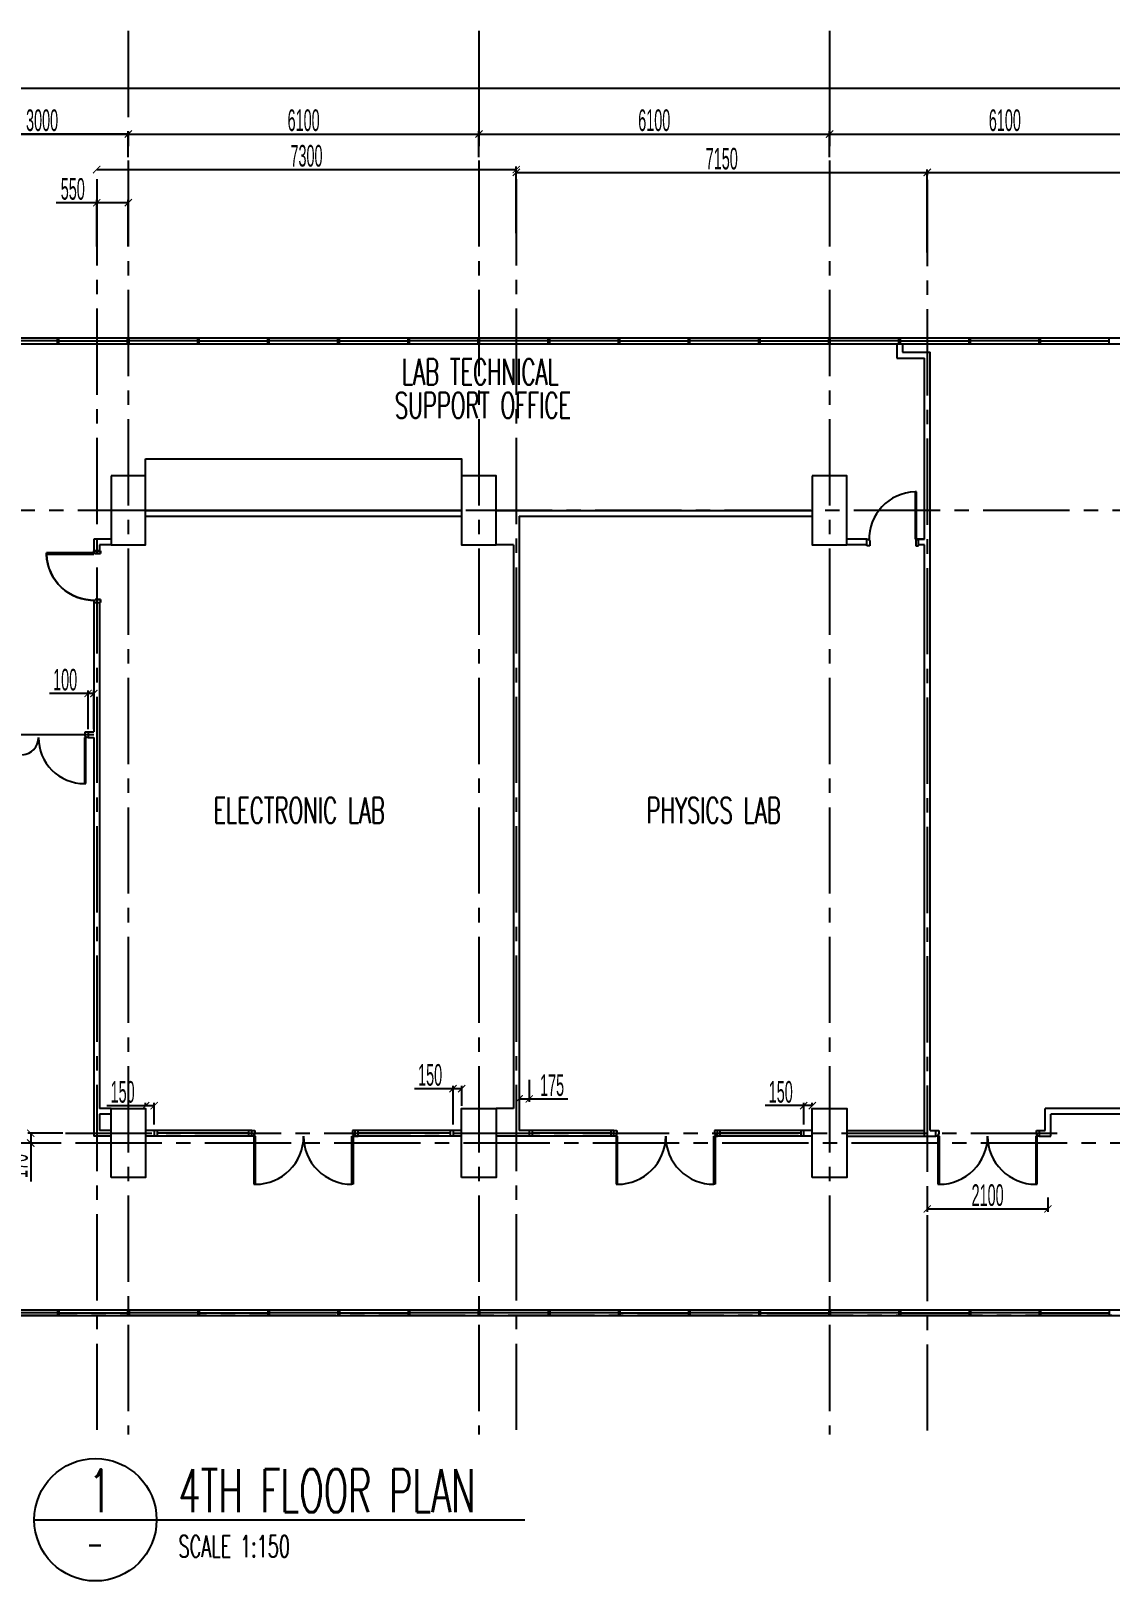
# Model space of a CAD drawing. Extents: x 41709 to 134796, y -159479 to -132526.
# Drawn here: x 52994 to 71767, y -159479 to -132526 of the extents above; entities that cross this region are included whole.
import ezdxf
from ezdxf.enums import TextEntityAlignment as Align

# ---------------------------------------------------------------- set-up
doc = ezdxf.new("R2010")
doc.units = 0
doc.header["$LTSCALE"] = 1000
doc.header["$MEASUREMENT"] = 0
doc.header["$PDMODE"] = 34
doc.header["$PDSIZE"] = -5
doc.linetypes.add('CENTER2', pattern=[1.125, 0.75, -0.125, 0.125, -0.125])
doc.linetypes.add('PHANTOM', pattern=[2.5, 1.25, -0.25, 0.25, -0.25, 0.25, -0.25])
doc.layers.get('DEFPOINTS').update_dxf_attribs({"linetype": 'CONTINUOUS'})
for name, color, linetype in [('DIM', 9, 'CONTINUOUS'), ('DIM3', 9, 'CONTINUOUS'), ('DOOR', 2, 'CONTINUOUS'), ('EX-WALL', 7, 'CONTINUOUS'), ('EX-WIN', 9, 'CONTINUOUS'), ('GRIDLINE', 8, 'PHANTOM'), ('LABEL', 4, 'CONTINUOUS'), ('NEUWALL', 3, 'CONTINUOUS'), ('NEWFURN', 2, 'CONTINUOUS'), ('TEXT', 4, 'CONTINUOUS')]:
    doc.layers.add(name, color=color, linetype=linetype)
doc.styles.add('R100', font='ic-romns.shx', dxfattribs={"width": 0.5, "height": 375})
doc.styles.add('ROMANS', font='SIMPLEX.shx')
doc.dimstyles.new('R100', dxfattribs={"dimtxt": 375, "dimasz": 125, "dimexe": 50, "dimexo": 50, "dimgap": 50, "dimtad": 1, "dimdec": 0, "dimzin": 0, "dimdsep": 46, "dimtxsty": 'R100', "dimblk": 'ARCHTICK', "dimcen": 0.09, "dimclrd": 8, "dimclre": 8, "dimclrt": 2, "dimadec": 0, "dimazin": 0, "dimtfac": 0.57971, "dimtdec": 0, "dimtofl": 0, "dimtmove": 0, "dimatfit": 3, "dimldrblk": 'ARCHTICK', "dimfxl": 0, "dimtolj": 1, "dimtzin": 0, "dimarcsym": 0})

# ---------------------------------------------------------------- blocks, each defined once
blk = doc.blocks.new('_ArchTick')
at = {"layer": 'NEUWALL', "color": 0, "const_width": 0.15}
blk.add_lwpolyline([(-0.5, -0.5), (0.5, 0.5)], dxfattribs=at)
blk = doc.blocks.new('*D84')
at = {"layer": 'DEFPOINTS', "color": 0}
for p in [(66887, -134318), (60787, -134770), (66887, -134770)]:
    blk.add_point(p, dxfattribs=at)
at = {"layer": 'DIM', "color": 8, "lineweight": -2}
for p, q in [((60787, -134720), (60787, -134268)), ((60787, -134318), (66887, -134318)), ((66887, -134720), (66887, -134268))]:
    blk.add_line(p, q, dxfattribs=at)
at = {"layer": 'DIM', "color": 8, "lineweight": -2, "xscale": 125, "yscale": 125, "zscale": 125, "rotation": 180}
blk.add_blockref('_ArchTick', (60787, -134318), dxfattribs=at)
at = {"layer": 'DIM', "color": 8, "lineweight": -2, "xscale": 125, "yscale": 125, "zscale": 125}
blk.add_blockref('_ArchTick', (66887, -134318), dxfattribs=at)
at = {"layer": 'DIM', "color": 2, "insert": (63837, -134080), "char_height": 375, "attachment_point": 5, "style": 'R100'}
blk.add_mtext('\\A1;6100', dxfattribs=at)
blk = doc.blocks.new('*D83')
at = {"layer": 'DEFPOINTS', "color": 0}
for p in [(68587, -134985), (61437, -136090), (68587, -136430)]:
    blk.add_point(p, dxfattribs=at)
at = {"layer": 'DIM', "color": 8, "lineweight": -2}
for p, q in [((61437, -136040), (61437, -134935)), ((61437, -134985), (68587, -134985)), ((68587, -136380), (68587, -134935))]:
    blk.add_line(p, q, dxfattribs=at)
at = {"layer": 'DIM', "color": 8, "lineweight": -2, "xscale": 125, "yscale": 125, "zscale": 125, "rotation": 180}
blk.add_blockref('_ArchTick', (61437, -134985), dxfattribs=at)
at = {"layer": 'DIM', "color": 8, "lineweight": -2, "xscale": 125, "yscale": 125, "zscale": 125}
blk.add_blockref('_ArchTick', (68587, -134985), dxfattribs=at)
at = {"layer": 'DIM', "color": 2, "insert": (65012, -134748), "char_height": 375, "attachment_point": 5, "style": 'R100'}
blk.add_mtext('\\A1;7150', dxfattribs=at)
blk = doc.blocks.new('*D80')
at = {"layer": 'DEFPOINTS', "color": 0}
for p in [(124787, -133521), (51687, -134770), (124787, -134796)]:
    blk.add_point(p, dxfattribs=at)
at = {"layer": 'DIM', "color": 8, "lineweight": -2}
for p, q in [((51687, -134720), (51687, -133471)), ((51687, -133521), (124787, -133521)), ((124787, -134746), (124787, -133471))]:
    blk.add_line(p, q, dxfattribs=at)
at = {"layer": 'DIM', "color": 8, "lineweight": -2, "xscale": 125, "yscale": 125, "zscale": 125, "rotation": 180}
blk.add_blockref('_ArchTick', (51687, -133521), dxfattribs=at)
at = {"layer": 'DIM', "color": 8, "lineweight": -2, "xscale": 125, "yscale": 125, "zscale": 125}
blk.add_blockref('_ArchTick', (124787, -133521), dxfattribs=at)
at = {"layer": 'DIM', "color": 2, "insert": (88237, -133284), "char_height": 375, "attachment_point": 5, "style": 'R100'}
blk.add_mtext('\\A1;73100', dxfattribs=at)
blk = doc.blocks.new('*D89')
at = {"layer": 'DEFPOINTS', "color": 0}
for p in [(54087, -144046), (53987, -144714), (54087, -144714)]:
    blk.add_point(p, dxfattribs=at)
at = {"layer": 'DIM3', "color": 8, "lineweight": -2}
for p, q in [((53987, -144046), (53315, -144046)), ((53987, -144664), (53987, -143996)), ((54087, -144046), (53987, -144046)), ((54087, -144664), (54087, -143996))]:
    blk.add_line(p, q, dxfattribs=at)
at = {"layer": 'DIM3', "color": 8, "lineweight": -2, "xscale": 125, "yscale": 125, "zscale": 125, "rotation": 180}
blk.add_blockref('_ArchTick', (53987, -144046), dxfattribs=at)
at = {"layer": 'DIM3', "color": 8, "lineweight": -2, "xscale": 125, "yscale": 125, "zscale": 125}
blk.add_blockref('_ArchTick', (54087, -144046), dxfattribs=at)
at = {"layer": 'DIM3', "color": 2, "insert": (53588, -143808), "char_height": 375, "attachment_point": 5, "style": 'R100'}
blk.add_mtext('\\A1;100', dxfattribs=at)
blk = doc.blocks.new('*D94')
at = {"layer": 'DEFPOINTS', "color": 0}
for p in [(60787, -134318), (54687, -134770), (60787, -134770)]:
    blk.add_point(p, dxfattribs=at)
at = {"layer": 'DIM', "color": 8, "lineweight": -2}
for p, q in [((54687, -134720), (54687, -134268)), ((54687, -134318), (60787, -134318)), ((60787, -134720), (60787, -134268))]:
    blk.add_line(p, q, dxfattribs=at)
at = {"layer": 'DIM', "color": 8, "lineweight": -2, "xscale": 125, "yscale": 125, "zscale": 125, "rotation": 180}
blk.add_blockref('_ArchTick', (54687, -134318), dxfattribs=at)
at = {"layer": 'DIM', "color": 8, "lineweight": -2, "xscale": 125, "yscale": 125, "zscale": 125}
blk.add_blockref('_ArchTick', (60787, -134318), dxfattribs=at)
at = {"layer": 'DIM', "color": 2, "insert": (57737, -134080), "char_height": 375, "attachment_point": 5, "style": 'R100'}
blk.add_mtext('\\A1;6100', dxfattribs=at)
blk = doc.blocks.new('*D96')
at = {"layer": 'DEFPOINTS', "color": 0}
for p in [(54137, -135513), (54137, -136324), (54687, -136324)]:
    blk.add_point(p, dxfattribs=at)
at = {"layer": 'DIM', "color": 8, "lineweight": -2}
for p, q in [((54137, -135513), (53430, -135513)), ((54137, -136274), (54137, -135463)), ((54687, -135513), (54137, -135513)), ((54687, -136274), (54687, -135463))]:
    blk.add_line(p, q, dxfattribs=at)
at = {"layer": 'DIM', "color": 8, "lineweight": -2, "xscale": 125, "yscale": 125, "zscale": 125, "rotation": 180}
blk.add_blockref('_ArchTick', (54137, -135513), dxfattribs=at)
at = {"layer": 'DIM', "color": 8, "lineweight": -2, "xscale": 125, "yscale": 125, "zscale": 125}
blk.add_blockref('_ArchTick', (54687, -135513), dxfattribs=at)
at = {"layer": 'DIM', "color": 2, "insert": (53721, -135275), "char_height": 375, "attachment_point": 5, "style": 'R100'}
blk.add_mtext('\\A1;550', dxfattribs=at)
blk = doc.blocks.new('D900')
at = {"layer": 'DOOR', "color": 2}
for p, q in [((-850, 0), (-900, 0)), ((-900, -115), (-900, 0)), ((-850, -90), (-850, 0)), ((-50, -90), (-50, 0)), ((-50, 0), (0, 0)), ((0, -115), (0, 0)), ((-863, -115), (-900, -115)), ((-863, -115), (-863, -90)), ((-850, -90), (-863, -90)), ((-62, -115), (-62, -940)), ((-62, -115), (-37, -115)), ((-37, -90), (-50, -90)), ((-37, -115), (-37, -90)), ((-37, -115), (-37, -940)), ((0, -115), (-37, -115)), ((-62, -940), (-37, -940))]:
    blk.add_line(p, q, dxfattribs=at)
at = {"layer": 'DOOR', "color": 1}
blk.add_arc((-33, -110), 830, 178.6048, 268.0278, dxfattribs=at)
blk = doc.blocks.new('*D95')
at = {"layer": 'DEFPOINTS', "color": 0}
for p in [(54687, -134318), (51687, -134770), (54687, -134770)]:
    blk.add_point(p, dxfattribs=at)
at = {"layer": 'DIM', "color": 8, "lineweight": -2}
for p, q in [((51687, -134720), (51687, -134268)), ((51687, -134318), (54687, -134318)), ((54687, -134720), (54687, -134268))]:
    blk.add_line(p, q, dxfattribs=at)
at = {"layer": 'DIM', "color": 8, "lineweight": -2, "xscale": 125, "yscale": 125, "zscale": 125, "rotation": 180}
blk.add_blockref('_ArchTick', (51687, -134318), dxfattribs=at)
at = {"layer": 'DIM', "color": 8, "lineweight": -2, "xscale": 125, "yscale": 125, "zscale": 125}
blk.add_blockref('_ArchTick', (54687, -134318), dxfattribs=at)
at = {"layer": 'DIM', "color": 2, "insert": (53187, -134080), "char_height": 375, "attachment_point": 5, "style": 'R100'}
blk.add_mtext('\\A1;3000', dxfattribs=at)
blk = doc.blocks.new('*D81')
at = {"layer": 'DEFPOINTS', "color": 0}
for p in [(79087, -134985), (68587, -136198), (79087, -136198)]:
    blk.add_point(p, dxfattribs=at)
at = {"layer": 'DIM', "color": 8, "lineweight": -2}
for p, q in [((68587, -136148), (68587, -134935)), ((68587, -134985), (79087, -134985)), ((79087, -136148), (79087, -134935))]:
    blk.add_line(p, q, dxfattribs=at)
at = {"layer": 'DIM', "color": 8, "lineweight": -2, "xscale": 125, "yscale": 125, "zscale": 125, "rotation": 180}
blk.add_blockref('_ArchTick', (68587, -134985), dxfattribs=at)
at = {"layer": 'DIM', "color": 8, "lineweight": -2, "xscale": 125, "yscale": 125, "zscale": 125}
blk.add_blockref('_ArchTick', (79087, -134985), dxfattribs=at)
at = {"layer": 'DIM', "color": 2, "insert": (73837, -134748), "char_height": 375, "attachment_point": 5, "style": 'R100'}
blk.add_mtext('\\A1;10500', dxfattribs=at)
blk = doc.blocks.new('*D100')
at = {"layer": 'DEFPOINTS', "color": 0}
for p in [(72987, -134318), (66887, -134770), (72987, -134770)]:
    blk.add_point(p, dxfattribs=at)
at = {"layer": 'DIM', "color": 8, "lineweight": -2}
for p, q in [((66887, -134720), (66887, -134268)), ((66887, -134318), (72987, -134318)), ((72987, -134720), (72987, -134268))]:
    blk.add_line(p, q, dxfattribs=at)
at = {"layer": 'DIM', "color": 8, "lineweight": -2, "xscale": 125, "yscale": 125, "zscale": 125, "rotation": 180}
blk.add_blockref('_ArchTick', (66887, -134318), dxfattribs=at)
at = {"layer": 'DIM', "color": 8, "lineweight": -2, "xscale": 125, "yscale": 125, "zscale": 125}
blk.add_blockref('_ArchTick', (72987, -134318), dxfattribs=at)
at = {"layer": 'DIM', "color": 2, "insert": (69937, -134080), "char_height": 375, "attachment_point": 5, "style": 'R100'}
blk.add_mtext('\\A1;6100', dxfattribs=at)
blk = doc.blocks.new('*D149')
at = {"layer": 'DEFPOINTS', "color": 0}
for p in [(53596, -151694), (52990, -151864), (53543, -151864)]:
    blk.add_point(p, dxfattribs=at)
at = {"layer": 'NEUWALL', "color": 8, "lineweight": -2}
for p, q in [((53546, -151694), (52940, -151694)), ((52990, -151694), (52990, -151864)), ((53493, -151864), (52940, -151864)), ((52990, -151864), (52990, -152535))]:
    blk.add_line(p, q, dxfattribs=at)
at = {"layer": 'NEUWALL', "color": 8, "lineweight": -2, "xscale": 125, "yscale": 125, "zscale": 125}
for p, rotation in [((52990, -151694), 90), ((52990, -151864), 270)]:
    blk.add_blockref('_ArchTick', p, dxfattribs=dict(at, rotation=rotation))
at = {"layer": 'NEUWALL', "color": 7, "insert": (52752, -152262), "char_height": 375, "attachment_point": 5, "rotation": 90, "style": 'R100'}
blk.add_mtext('\\A1;170', dxfattribs=at)
blk = doc.blocks.new('*D150')
at = {"layer": 'DEFPOINTS', "color": 0}
for p in [(54987, -151214), (54987, -151264), (55137, -151593)]:
    blk.add_point(p, dxfattribs=at)
at = {"layer": 'NEUWALL', "color": 8, "lineweight": -2}
for p, q in [((54987, -151214), (54987, -151164)), ((55137, -151543), (55137, -151164)), ((54987, -151214), (54315, -151214)), ((55137, -151214), (54987, -151214))]:
    blk.add_line(p, q, dxfattribs=at)
at = {"layer": 'NEUWALL', "color": 8, "lineweight": -2, "xscale": 125, "yscale": 125, "zscale": 125, "rotation": 180}
blk.add_blockref('_ArchTick', (54987, -151214), dxfattribs=at)
at = {"layer": 'NEUWALL', "color": 8, "lineweight": -2, "xscale": 125, "yscale": 125, "zscale": 125}
blk.add_blockref('_ArchTick', (55137, -151214), dxfattribs=at)
at = {"layer": 'NEUWALL', "color": 7, "insert": (54588, -150976), "char_height": 375, "attachment_point": 5, "style": 'R100'}
blk.add_mtext('\\A1;150', dxfattribs=at)
blk = doc.blocks.new('*D151')
at = {"layer": 'DEFPOINTS', "color": 0}
for p in [(60337, -150918), (60487, -151264), (60337, -151593)]:
    blk.add_point(p, dxfattribs=at)
at = {"layer": 'NEUWALL', "color": 8, "lineweight": -2}
for p, q in [((60337, -150918), (59665, -150918)), ((60337, -151543), (60337, -150868)), ((60487, -150918), (60337, -150918)), ((60487, -151214), (60487, -150868))]:
    blk.add_line(p, q, dxfattribs=at)
at = {"layer": 'NEUWALL', "color": 8, "lineweight": -2, "xscale": 125, "yscale": 125, "zscale": 125, "rotation": 180}
blk.add_blockref('_ArchTick', (60337, -150918), dxfattribs=at)
at = {"layer": 'NEUWALL', "color": 8, "lineweight": -2, "xscale": 125, "yscale": 125, "zscale": 125}
blk.add_blockref('_ArchTick', (60487, -150918), dxfattribs=at)
at = {"layer": 'NEUWALL', "color": 7, "insert": (59938, -150681), "char_height": 375, "attachment_point": 5, "style": 'R100'}
blk.add_mtext('\\A1;150', dxfattribs=at)
blk = doc.blocks.new('*D152')
at = {"layer": 'DEFPOINTS', "color": 0}
for p in [(61487, -150716), (61662, -150716), (61662, -151096)]:
    blk.add_point(p, dxfattribs=at)
at = {"layer": 'NEUWALL', "color": 8, "lineweight": -2}
for p, q in [((61487, -150766), (61487, -151146)), ((61662, -150766), (61662, -151146)), ((61487, -151096), (61662, -151096)), ((61662, -151096), (62333, -151096))]:
    blk.add_line(p, q, dxfattribs=at)
at = {"layer": 'NEUWALL', "color": 8, "lineweight": -2, "xscale": 125, "yscale": 125, "zscale": 125, "rotation": 180}
blk.add_blockref('_ArchTick', (61487, -151096), dxfattribs=at)
at = {"layer": 'NEUWALL', "color": 8, "lineweight": -2, "xscale": 125, "yscale": 125, "zscale": 125}
blk.add_blockref('_ArchTick', (61662, -151096), dxfattribs=at)
at = {"layer": 'NEUWALL', "color": 7, "insert": (62060, -150859), "char_height": 375, "attachment_point": 5, "style": 'R100'}
blk.add_mtext('\\A1;175', dxfattribs=at)
blk = doc.blocks.new('*D153')
at = {"layer": 'DEFPOINTS', "color": 0}
for p in [(66437, -151213), (66587, -151264), (66437, -151593)]:
    blk.add_point(p, dxfattribs=at)
at = {"layer": 'NEUWALL', "color": 8, "lineweight": -2}
for p, q in [((66437, -151543), (66437, -151163)), ((66587, -151214), (66587, -151163)), ((66437, -151213), (65765, -151213)), ((66587, -151213), (66437, -151213))]:
    blk.add_line(p, q, dxfattribs=at)
at = {"layer": 'NEUWALL', "color": 8, "lineweight": -2, "xscale": 125, "yscale": 125, "zscale": 125, "rotation": 180}
blk.add_blockref('_ArchTick', (66437, -151213), dxfattribs=at)
at = {"layer": 'NEUWALL', "color": 8, "lineweight": -2, "xscale": 125, "yscale": 125, "zscale": 125}
blk.add_blockref('_ArchTick', (66587, -151213), dxfattribs=at)
at = {"layer": 'NEUWALL', "color": 7, "insert": (66038, -150976), "char_height": 375, "attachment_point": 5, "style": 'R100'}
blk.add_mtext('\\A1;150', dxfattribs=at)
blk = doc.blocks.new('*D154')
at = {"layer": 'DEFPOINTS', "color": 0}
for p in [(68587, -152760), (70687, -152760), (70687, -153009)]:
    blk.add_point(p, dxfattribs=at)
at = {"layer": 'NEUWALL', "color": 8, "lineweight": -2}
for p, q in [((68587, -152810), (68587, -153059)), ((70687, -152810), (70687, -153059)), ((68587, -153009), (70687, -153009))]:
    blk.add_line(p, q, dxfattribs=at)
at = {"layer": 'NEUWALL', "color": 8, "lineweight": -2, "xscale": 125, "yscale": 125, "zscale": 125, "rotation": 180}
blk.add_blockref('_ArchTick', (68587, -153009), dxfattribs=at)
at = {"layer": 'NEUWALL', "color": 8, "lineweight": -2, "xscale": 125, "yscale": 125, "zscale": 125}
blk.add_blockref('_ArchTick', (70687, -153009), dxfattribs=at)
at = {"layer": 'NEUWALL', "color": 7, "insert": (69637, -152771), "char_height": 375, "attachment_point": 5, "style": 'R100'}
blk.add_mtext('\\A1;2100', dxfattribs=at)
blk = doc.blocks.new('*D176')
at = {"layer": 'DEFPOINTS', "color": 0}
for p in [(53987, -144046), (53987, -144046), (54087, -144046)]:
    blk.add_point(p, dxfattribs=at)
at = {"layer": 'NEUWALL', "color": 8, "lineweight": -2}
for p, q in [((53987, -144046), (53315, -144046)), ((54087, -144046), (53987, -144046))]:
    blk.add_line(p, q, dxfattribs=at)
at = {"layer": 'NEUWALL', "color": 8, "lineweight": -2, "xscale": 125, "yscale": 125, "zscale": 125, "rotation": 180}
blk.add_blockref('_ArchTick', (53987, -144046), dxfattribs=at)
at = {"layer": 'NEUWALL', "color": 8, "lineweight": -2, "xscale": 125, "yscale": 125, "zscale": 125}
blk.add_blockref('_ArchTick', (54087, -144046), dxfattribs=at)
at = {"layer": 'NEUWALL', "color": 7, "insert": (53588, -143808), "char_height": 375, "attachment_point": 5, "style": 'R100'}
blk.add_mtext('\\A1;100', dxfattribs=at)
blk = doc.blocks.new('*D177')
at = {"layer": 'DEFPOINTS', "color": 0}
for p in [(54137, -135513), (54137, -135513), (54687, -135513)]:
    blk.add_point(p, dxfattribs=at)
at = {"layer": 'NEUWALL', "color": 8, "lineweight": -2}
for p, q in [((54137, -135513), (53430, -135513)), ((54687, -135513), (54137, -135513))]:
    blk.add_line(p, q, dxfattribs=at)
at = {"layer": 'NEUWALL', "color": 8, "lineweight": -2, "xscale": 125, "yscale": 125, "zscale": 125, "rotation": 180}
blk.add_blockref('_ArchTick', (54137, -135513), dxfattribs=at)
at = {"layer": 'NEUWALL', "color": 8, "lineweight": -2, "xscale": 125, "yscale": 125, "zscale": 125}
blk.add_blockref('_ArchTick', (54687, -135513), dxfattribs=at)
at = {"layer": 'NEUWALL', "color": 7, "insert": (53721, -135275), "char_height": 375, "attachment_point": 5, "style": 'R100'}
blk.add_mtext('\\A1;550', dxfattribs=at)
blk = doc.blocks.new('*D178')
at = {"layer": 'DEFPOINTS', "color": 0}
for p in [(51687, -134318), (51687, -134318), (54687, -134318)]:
    blk.add_point(p, dxfattribs=at)
at = {"layer": 'NEUWALL', "color": 8, "lineweight": -2}
blk.add_line((54687, -134318), (51687, -134318), dxfattribs=at)
at = {"layer": 'NEUWALL', "color": 8, "lineweight": -2, "xscale": 125, "yscale": 125, "zscale": 125, "rotation": 180}
blk.add_blockref('_ArchTick', (51687, -134318), dxfattribs=at)
at = {"layer": 'NEUWALL', "color": 8, "lineweight": -2, "xscale": 125, "yscale": 125, "zscale": 125}
blk.add_blockref('_ArchTick', (54687, -134318), dxfattribs=at)
at = {"layer": 'NEUWALL', "color": 7, "insert": (53187, -134080), "char_height": 375, "attachment_point": 5, "style": 'R100'}
blk.add_mtext('\\A1;3000', dxfattribs=at)
blk = doc.blocks.new('*D179')
at = {"layer": 'DEFPOINTS', "color": 0}
for p in [(54137, -134935), (61437, -134935), (61437, -134985)]:
    blk.add_point(p, dxfattribs=at)
at = {"layer": 'NEUWALL', "color": 8, "lineweight": -2}
for p, q in [((54137, -134935), (61437, -134935)), ((61437, -134935), (61437, -134885))]:
    blk.add_line(p, q, dxfattribs=at)
at = {"layer": 'NEUWALL', "color": 8, "lineweight": -2, "xscale": 125, "yscale": 125, "zscale": 125, "rotation": 180}
blk.add_blockref('_ArchTick', (54137, -134935), dxfattribs=at)
at = {"layer": 'NEUWALL', "color": 8, "lineweight": -2, "xscale": 125, "yscale": 125, "zscale": 125}
blk.add_blockref('_ArchTick', (61437, -134935), dxfattribs=at)
at = {"layer": 'NEUWALL', "color": 7, "insert": (57787, -134698), "char_height": 375, "attachment_point": 5, "style": 'R100'}
blk.add_mtext('\\A1;7300', dxfattribs=at)
blk = doc.blocks.new('*D180')
at = {"layer": 'DEFPOINTS', "color": 0}
for p in [(54687, -134318), (60787, -134318), (60787, -134318)]:
    blk.add_point(p, dxfattribs=at)
at = {"layer": 'NEUWALL', "color": 8, "lineweight": -2}
blk.add_line((54687, -134318), (60787, -134318), dxfattribs=at)
at = {"layer": 'NEUWALL', "color": 8, "lineweight": -2, "xscale": 125, "yscale": 125, "zscale": 125, "rotation": 180}
blk.add_blockref('_ArchTick', (54687, -134318), dxfattribs=at)
at = {"layer": 'NEUWALL', "color": 8, "lineweight": -2, "xscale": 125, "yscale": 125, "zscale": 125}
blk.add_blockref('_ArchTick', (60787, -134318), dxfattribs=at)
at = {"layer": 'NEUWALL', "color": 7, "insert": (57737, -134080), "char_height": 375, "attachment_point": 5, "style": 'R100'}
blk.add_mtext('\\A1;6100', dxfattribs=at)
blk = doc.blocks.new('*D181')
at = {"layer": 'DEFPOINTS', "color": 0}
for p in [(60787, -133521), (66887, -133521), (66887, -134318)]:
    blk.add_point(p, dxfattribs=at)
at = {"layer": 'NEUWALL', "color": 8, "lineweight": -2}
for p, q in [((60787, -133571), (60787, -134368)), ((66887, -133571), (66887, -134368)), ((60787, -134318), (66887, -134318))]:
    blk.add_line(p, q, dxfattribs=at)
at = {"layer": 'NEUWALL', "color": 8, "lineweight": -2, "xscale": 125, "yscale": 125, "zscale": 125, "rotation": 180}
blk.add_blockref('_ArchTick', (60787, -134318), dxfattribs=at)
at = {"layer": 'NEUWALL', "color": 8, "lineweight": -2, "xscale": 125, "yscale": 125, "zscale": 125}
blk.add_blockref('_ArchTick', (66887, -134318), dxfattribs=at)
at = {"layer": 'NEUWALL', "color": 7, "insert": (63837, -134080), "char_height": 375, "attachment_point": 5, "style": 'R100'}
blk.add_mtext('\\A1;6100', dxfattribs=at)
blk = doc.blocks.new('*D182')
at = {"layer": 'DEFPOINTS', "color": 0}
for p in [(66887, -133521), (72987, -133571), (72987, -134318)]:
    blk.add_point(p, dxfattribs=at)
at = {"layer": 'NEUWALL', "color": 8, "lineweight": -2}
for p, q in [((66887, -133571), (66887, -134368)), ((72987, -133621), (72987, -134368)), ((66887, -134318), (72987, -134318))]:
    blk.add_line(p, q, dxfattribs=at)
at = {"layer": 'NEUWALL', "color": 8, "lineweight": -2, "xscale": 125, "yscale": 125, "zscale": 125, "rotation": 180}
blk.add_blockref('_ArchTick', (66887, -134318), dxfattribs=at)
at = {"layer": 'NEUWALL', "color": 8, "lineweight": -2, "xscale": 125, "yscale": 125, "zscale": 125}
blk.add_blockref('_ArchTick', (72987, -134318), dxfattribs=at)
at = {"layer": 'NEUWALL', "color": 7, "insert": (69937, -134080), "char_height": 375, "attachment_point": 5, "style": 'R100'}
blk.add_mtext('\\A1;6100', dxfattribs=at)
blk = doc.blocks.new('*D183')
at = {"layer": 'DEFPOINTS', "color": 0}
for p in [(68587, -134923), (79087, -134985), (79087, -134985)]:
    blk.add_point(p, dxfattribs=at)
at = {"layer": 'NEUWALL', "color": 8, "lineweight": -2}
for p, q in [((68587, -134973), (68587, -135035)), ((68587, -134985), (79087, -134985))]:
    blk.add_line(p, q, dxfattribs=at)
at = {"layer": 'NEUWALL', "color": 8, "lineweight": -2, "xscale": 125, "yscale": 125, "zscale": 125, "rotation": 180}
blk.add_blockref('_ArchTick', (68587, -134985), dxfattribs=at)
at = {"layer": 'NEUWALL', "color": 8, "lineweight": -2, "xscale": 125, "yscale": 125, "zscale": 125}
blk.add_blockref('_ArchTick', (79087, -134985), dxfattribs=at)
at = {"layer": 'NEUWALL', "color": 7, "insert": (73837, -134748), "char_height": 375, "attachment_point": 5, "style": 'R100'}
blk.add_mtext('\\A1;10500', dxfattribs=at)
blk = doc.blocks.new('*D184')
at = {"layer": 'DEFPOINTS', "color": 0}
for p in [(68587, -134985), (61437, -136040), (68587, -136380)]:
    blk.add_point(p, dxfattribs=at)
at = {"layer": 'NEUWALL', "color": 8, "lineweight": -2}
for p, q in [((61437, -135990), (61437, -134935)), ((61437, -134985), (68587, -134985)), ((68587, -136330), (68587, -134935))]:
    blk.add_line(p, q, dxfattribs=at)
at = {"layer": 'NEUWALL', "color": 8, "lineweight": -2, "xscale": 125, "yscale": 125, "zscale": 125, "rotation": 180}
blk.add_blockref('_ArchTick', (61437, -134985), dxfattribs=at)
at = {"layer": 'NEUWALL', "color": 8, "lineweight": -2, "xscale": 125, "yscale": 125, "zscale": 125}
blk.add_blockref('_ArchTick', (68587, -134985), dxfattribs=at)
at = {"layer": 'NEUWALL', "color": 7, "insert": (65012, -134748), "char_height": 375, "attachment_point": 5, "style": 'R100'}
blk.add_mtext('\\A1;7150', dxfattribs=at)
blk = doc.blocks.new('*D202')
at = {"layer": 'DEFPOINTS', "color": 0}
for p in [(51687, -133471), (124787, -133459), (124787, -133521)]:
    blk.add_point(p, dxfattribs=at)
at = {"layer": 'NEUWALL', "color": 8, "lineweight": -2}
for p, q in [((51687, -133521), (51687, -133571)), ((51687, -133521), (124787, -133521)), ((124787, -133509), (124787, -133571))]:
    blk.add_line(p, q, dxfattribs=at)
at = {"layer": 'NEUWALL', "color": 8, "lineweight": -2, "xscale": 125, "yscale": 125, "zscale": 125, "rotation": 180}
blk.add_blockref('_ArchTick', (51687, -133521), dxfattribs=at)
at = {"layer": 'NEUWALL', "color": 8, "lineweight": -2, "xscale": 125, "yscale": 125, "zscale": 125}
blk.add_blockref('_ArchTick', (124787, -133521), dxfattribs=at)
at = {"layer": 'NEUWALL', "color": 7, "insert": (88237, -133284), "char_height": 375, "attachment_point": 5, "style": 'R100'}
blk.add_mtext('\\A1;73100', dxfattribs=at)

msp = doc.modelspace()

# ---------------------------------------------------------------- linework, layer by layer
at = {"layer": 'EX-WALL', "color": 7}
for points in [[(54386.7, -140263.6), (54386.7, -141463.6), (54986.7, -141463.6), (54986.7, -140263.6)], [(60486.7, -140263.6), (60486.7, -141463.6), (61086.7, -141463.6), (61086.7, -140263.6)], [(66586.7, -140263.6), (66586.7, -141463.6), (67186.7, -141463.6), (67186.7, -140263.6)], [(54386.7, -152463.6), (54386.7, -151263.6), (54986.7, -151263.6), (54986.7, -152463.6)], [(60486.7, -152463.6), (60486.7, -151263.6), (61086.7, -151263.6), (61086.7, -152463.6)], [(66586.7, -152463.6), (66586.7, -151263.6), (67186.7, -151263.6), (67186.7, -152463.6)]]:
    msp.add_lwpolyline(points, close=True, dxfattribs=at)
at = {"layer": 'EX-WIN', "color": 7}
for p, q in [((51686.7, -137863.6), (124786.7, -137863.6)), ((51786.7, -137963.6), (124686.7, -137963.6)), ((53454.2, -137913.6), (52259.2, -137913.6)), ((53454.2, -137963.6), (53454.2, -137863.6)), ((53479.2, -137963.6), (53479.2, -137863.6)), ((53479.2, -137913.6), (54674.2, -137913.6)), ((54674.2, -137963.6), (54674.2, -137863.6)), ((54699.2, -137963.6), (54699.2, -137863.6)), ((55894.2, -137913.6), (54699.2, -137913.6)), ((55894.2, -137963.6), (55894.2, -137863.6)), ((55919.2, -137963.6), (55919.2, -137863.6)), ((55919.2, -137913.6), (57114.2, -137913.6)), ((57114.2, -137963.6), (57114.2, -137863.6)), ((57139.2, -137963.6), (57139.2, -137863.6)), ((58334.2, -137913.6), (57139.2, -137913.6)), ((58334.2, -137963.6), (58334.2, -137863.6)), ((58359.2, -137963.6), (58359.2, -137863.6)), ((58359.2, -137913.6), (59554.2, -137913.6)), ((59554.2, -137963.6), (59554.2, -137863.6)), ((59579.2, -137963.6), (59579.2, -137863.6)), ((60774.2, -137913.6), (59579.2, -137913.6)), ((60774.2, -137963.6), (60774.2, -137863.6)), ((60799.2, -137963.6), (60799.2, -137863.6)), ((61994.2, -137913.6), (60799.2, -137913.6)), ((61994.2, -137963.6), (61994.2, -137863.6)), ((62019.2, -137963.6), (62019.2, -137863.6)), ((63214.2, -137913.6), (62019.2, -137913.6)), ((63214.2, -137963.6), (63214.2, -137863.6)), ((63239.2, -137963.6), (63239.2, -137863.6)), ((63239.2, -137913.6), (64434.2, -137913.6)), ((64434.2, -137963.6), (64434.2, -137863.6)), ((64459.2, -137963.6), (64459.2, -137863.6)), ((65654.2, -137913.6), (64459.2, -137913.6)), ((65654.2, -137963.6), (65654.2, -137863.6)), ((65679.2, -137963.6), (65679.2, -137863.6)), ((65679.2, -137913.6), (66874.2, -137913.6)), ((66874.2, -137963.6), (66874.2, -137863.6)), ((66899.2, -137963.6), (66899.2, -137863.6)), ((68094.2, -137913.6), (66899.2, -137913.6)), ((68094.2, -137963.6), (68094.2, -137863.6)), ((68119.2, -137963.6), (68119.2, -137863.6)), ((68119.2, -137913.6), (69314.2, -137913.6)), ((69314.2, -137963.6), (69314.2, -137863.6)), ((69339.2, -137963.6), (69339.2, -137863.6)), ((70534.2, -137913.6), (69339.2, -137913.6)), ((70534.2, -137963.6), (70534.2, -137863.6)), ((70559.2, -137963.6), (70559.2, -137863.6)), ((70559.2, -137913.6), (71754.2, -137913.6)), ((71754.2, -137963.6), (71754.2, -137863.6)), ((51686.7, -154863.6), (124786.7, -154863.6)), ((51786.7, -154763.6), (124686.7, -154763.6)), ((53454.2, -154813.6), (52259.2, -154813.6)), ((53454.2, -154763.6), (53454.2, -154863.6)), ((53479.2, -154763.6), (53479.2, -154863.6)), ((53479.2, -154813.6), (54674.2, -154813.6)), ((54674.2, -154763.6), (54674.2, -154863.6)), ((54699.2, -154763.6), (54699.2, -154863.6)), ((55894.2, -154813.6), (54699.2, -154813.6)), ((55894.2, -154763.6), (55894.2, -154863.6)), ((55919.2, -154763.6), (55919.2, -154863.6)), ((55919.2, -154813.6), (57114.2, -154813.6)), ((57114.2, -154763.6), (57114.2, -154863.6)), ((57139.2, -154763.6), (57139.2, -154863.6)), ((58334.2, -154813.6), (57139.2, -154813.6)), ((58334.2, -154763.6), (58334.2, -154863.6)), ((58359.2, -154763.6), (58359.2, -154863.6)), ((58359.2, -154813.6), (59554.2, -154813.6)), ((59554.2, -154763.6), (59554.2, -154863.6)), ((59579.2, -154763.6), (59579.2, -154863.6)), ((60774.2, -154813.6), (59579.2, -154813.6)), ((60774.2, -154763.6), (60774.2, -154863.6)), ((60799.2, -154763.6), (60799.2, -154863.6)), ((61994.2, -154813.6), (60799.2, -154813.6)), ((61994.2, -154763.6), (61994.2, -154863.6)), ((62019.2, -154763.6), (62019.2, -154863.6)), ((63214.2, -154813.6), (62019.2, -154813.6)), ((63214.2, -154763.6), (63214.2, -154863.6)), ((63239.2, -154763.6), (63239.2, -154863.6)), ((63239.2, -154813.6), (64434.2, -154813.6)), ((64434.2, -154763.6), (64434.2, -154863.6)), ((64459.2, -154763.6), (64459.2, -154863.6)), ((65654.2, -154813.6), (64459.2, -154813.6)), ((65654.2, -154763.6), (65654.2, -154863.6)), ((65679.2, -154763.6), (65679.2, -154863.6)), ((65679.2, -154813.6), (66874.2, -154813.6)), ((66874.2, -154763.6), (66874.2, -154863.6)), ((66899.2, -154763.6), (66899.2, -154863.6)), ((68094.2, -154813.6), (66899.2, -154813.6)), ((68094.2, -154763.6), (68094.2, -154863.6)), ((68119.2, -154763.6), (68119.2, -154863.6)), ((68119.2, -154813.6), (69314.2, -154813.6)), ((69314.2, -154763.6), (69314.2, -154863.6)), ((69339.2, -154763.6), (69339.2, -154863.6)), ((70534.2, -154813.6), (69339.2, -154813.6)), ((70534.2, -154763.6), (70534.2, -154863.6)), ((70559.2, -154763.6), (70559.2, -154863.6)), ((70559.2, -154813.6), (71754.2, -154813.6)), ((71754.2, -154763.6), (71754.2, -154863.6))]:
    msp.add_line(p, q, dxfattribs=at)
at = {"layer": 'GRIDLINE', "color": 7, "linetype": 'CENTER2', "ltscale": 2}
for p, q in [((54686.7, -132525.9), (54686.7, -156929.9)), ((60786.7, -132525.9), (60786.7, -156929.9)), ((66886.7, -132525.9), (66886.7, -156929.9)), ((54136.7, -135102.4), (54136.7, -156929.9)), ((61436.7, -135102.4), (61436.7, -156929.9)), ((68586.7, -135114.9), (68586.7, -156929.9)), ((134060.2, -140863.6), (41709.3, -140863.6)), ((54086.7, -144763.6), (44154.8, -144763.6)), ((53595.8, -151693.6), (70950.7, -151693.6)), ((134019.8, -151863.6), (41709.3, -151863.6)), ((134795.5, -154863.6), (41709.3, -154863.6))]:
    msp.add_line(p, q, dxfattribs=at)
at = {"layer": 'NEUWALL', "color": 7}
for p, q in [((68056.7, -137963.6), (68056.7, -138213.6)), ((68056.7, -137963.6), (68056.7, -138213.6)), ((68156.7, -137963.6), (68156.7, -138113.6)), ((68156.7, -137963.6), (68156.7, -138113.6)), ((68056.7, -138213.6), (68536.7, -138213.6)), ((68156.7, -138113.6), (68636.7, -138113.6)), ((68536.7, -141363.6), (68536.7, -138213.6)), ((68636.7, -151642.6), (68636.7, -138113.6)), ((68399.7, -140539.1), (68374.7, -140539.1)), ((68374.7, -140539.1), (68374.7, -141363.6)), ((68399.7, -141363.6), (68399.7, -140539.1)), ((54986.7, -140863.6), (60486.7, -140863.6)), ((54986.7, -140963.6), (60486.7, -140963.6)), ((61086.7, -140863.6), (66586.7, -140863.6)), ((61486.7, -140963.6), (66586.7, -140963.6)), ((61486.7, -140963.6), (61486.7, -151642.6)), ((54086.7, -141363.6), (54086.7, -141563.6)), ((54186.7, -141463.6), (54186.7, -141563.6)), ((61386.7, -141463.6), (61386.7, -151263.6)), ((67536.7, -141363.6), (67186.7, -141363.6)), ((67536.7, -141463.6), (67186.7, -141463.6)), ((67536.7, -141363.6), (67573.5, -141363.6)), ((67536.7, -141478.6), (67536.7, -141363.6)), ((67586.7, -141478.6), (67536.7, -141478.6)), ((67573.5, -141363.6), (67573.7, -141388.6)), ((67573.7, -141388.6), (67586.7, -141388.6)), ((67586.7, -141388.6), (67586.7, -141478.6)), ((68374.7, -141363.6), (68536.7, -141363.6)), ((68399.7, -141388.6), (68386.7, -141388.6)), ((68386.7, -141388.6), (68386.7, -141478.6)), ((68386.7, -141478.6), (68436.7, -141478.6)), ((68436.7, -141363.6), (68399.7, -141363.6)), ((68399.7, -141363.6), (68399.7, -141388.6)), ((68536.7, -141363.6), (68436.7, -141363.6)), ((68436.7, -141463.6), (68436.7, -141363.6)), ((68436.7, -141478.6), (68436.7, -141363.6)), ((68536.7, -141463.6), (68436.7, -141463.6)), ((68436.7, -141478.6), (68436.7, -141478.6)), ((68536.7, -151742.6), (68536.7, -141463.6)), ((53262.2, -141600.6), (53261.7, -141625.6)), ((53261.7, -141625.6), (54086.7, -141625.6)), ((54111.7, -141600.6), (53262.2, -141600.6)), ((53262.2, -141600.6), (54111.7, -141600.6)), ((54086.7, -141625.6), (53262.2, -141625.6)), ((54086.7, -141563.6), (54201.7, -141563.6)), ((54086.7, -141625.6), (54086.7, -141563.6)), ((54201.7, -141563.6), (54086.7, -141563.6)), ((54086.7, -141563.6), (54086.7, -141625.6)), ((54111.7, -141613.6), (54111.7, -141600.6)), ((54111.7, -141600.6), (54111.7, -141613.6)), ((54201.7, -141613.6), (54111.7, -141613.6)), ((54111.7, -141613.6), (54201.7, -141613.6)), ((54201.7, -141563.6), (54201.7, -141613.6)), ((54201.7, -141613.6), (54201.7, -141563.6)), ((54111.7, -142426.6), (54086.7, -142426.3)), ((54086.7, -142426.3), (54086.7, -142463.6)), ((54086.7, -142426.9), (54086.7, -142463.6)), ((54086.7, -142463.6), (54086.7, -144713.6)), ((54086.7, -142463.6), (54201.7, -142463.6)), ((54086.7, -142463.6), (54201.7, -142463.6)), ((54201.7, -142413.6), (54111.7, -142413.6)), ((54111.7, -142413.6), (54111.7, -142426.6)), ((54201.7, -142413.6), (54111.7, -142413.6)), ((54111.7, -142413.6), (54111.7, -142426.6)), ((54186.7, -142463.6), (54186.7, -151263.6)), ((54201.7, -142463.6), (54201.7, -142413.6)), ((54201.7, -142463.6), (54201.7, -142413.6)), ((53936.7, -144788.6), (53936.7, -144713.6)), ((53936.7, -144713.6), (53986.7, -144713.6)), ((53986.7, -144713.6), (54086.7, -144713.6)), ((53986.7, -144713.6), (53986.7, -144813.6)), ((53986.7, -144813.6), (53924.7, -144813.6)), ((53924.7, -144813.6), (53924.7, -145613.6)), ((53949.7, -144788.6), (53936.7, -144788.6)), ((53949.7, -145613.6), (53949.7, -144788.6)), ((53986.7, -144813.6), (54086.7, -144813.6)), ((54086.7, -144813.6), (54086.7, -151742.6)), ((53924.7, -145613.6), (53949.7, -145613.6)), ((54386.7, -151263.6), (54186.7, -151263.6)), ((54186.7, -151363.6), (54186.7, -151642.6)), ((54386.7, -151363.6), (54186.7, -151363.6)), ((72686.7, -151263.6), (70636.7, -151263.6)), ((70636.7, -151642.6), (70636.7, -151263.6)), ((72686.7, -151363.6), (70736.7, -151363.6)), ((70736.7, -151742.6), (70736.7, -151363.6)), ((54386.7, -151742.6), (54086.7, -151742.6)), ((54386.7, -151642.6), (54186.7, -151642.6)), ((55136.7, -151642.6), (54986.7, -151642.6)), ((55136.7, -151742.6), (54986.7, -151742.6)), ((55136.7, -151642.6), (55136.7, -151742.6)), ((56836.7, -151642.6), (55136.7, -151642.6)), ((56836.7, -151742.6), (55136.7, -151742.6)), ((55186.7, -151642.6), (55186.7, -151742.6)), ((56786.7, -151692.6), (55186.7, -151692.6)), ((56786.7, -151742.6), (56786.7, -151642.6)), ((56898.7, -151742.6), (56786.7, -151742.6)), ((56836.7, -151742.6), (56836.7, -151642.6)), ((56836.7, -151642.6), (56886.7, -151642.6)), ((56886.7, -151717.6), (56873.7, -151717.6)), ((56873.7, -151717.6), (56873.7, -152580.3)), ((56886.7, -151642.6), (56886.7, -151717.6)), ((56898.7, -152580.6), (56898.7, -151742.6)), ((58574.7, -152581.1), (58574.7, -151742.6)), ((58574.7, -151742.6), (58686.7, -151742.6)), ((58636.7, -151642.6), (58586.7, -151642.6)), ((58586.7, -151642.6), (58586.7, -151717.6)), ((58586.7, -151717.6), (58599.7, -151717.6)), ((58599.7, -151717.6), (58599.7, -152580.6)), ((58636.7, -151742.6), (58636.7, -151642.6)), ((60336.7, -151642.6), (58636.7, -151642.6)), ((60336.7, -151742.6), (58636.7, -151742.6)), ((58686.7, -151742.6), (58686.7, -151642.6)), ((60286.7, -151692.6), (58686.7, -151692.6)), ((60286.7, -151642.6), (60286.7, -151742.6)), ((60336.7, -151642.6), (60336.7, -151742.6)), ((60486.7, -151642.6), (60336.7, -151642.6)), ((60486.7, -151742.6), (60336.7, -151742.6)), ((61661.7, -151742.6), (61086.7, -151742.6)), ((61661.7, -151642.6), (61486.7, -151642.6)), ((63136.7, -151642.6), (61661.7, -151642.6)), ((63136.7, -151742.6), (61661.7, -151742.6)), ((63086.7, -151692.6), (61711.7, -151692.6)), ((63136.7, -151642.6), (63186.7, -151642.6)), ((63198.7, -151742.6), (63136.7, -151742.6)), ((63186.7, -151717.6), (63173.7, -151717.6)), ((63173.7, -151717.6), (63173.7, -152580.3)), ((63186.7, -151642.6), (63186.7, -151717.6)), ((63198.7, -152580.6), (63198.7, -151742.6)), ((64874.7, -152580.6), (64874.7, -151742.6)), ((64874.7, -151742.6), (64936.7, -151742.6)), ((64936.7, -151642.6), (64886.7, -151642.6)), ((64886.7, -151642.6), (64886.7, -151717.6)), ((64886.7, -151717.6), (64899.7, -151717.6)), ((64899.7, -151717.6), (64899.7, -152580.6)), ((66436.7, -151642.6), (64936.7, -151642.6)), ((66436.7, -151742.6), (64936.7, -151742.6)), ((66386.7, -151692.6), (64986.7, -151692.6)), ((66586.7, -151642.6), (66436.7, -151642.6)), ((66586.7, -151742.6), (66436.7, -151742.6)), ((67186.7, -151642.6), (68536.7, -151642.6)), ((67186.7, -151742.6), (68736.7, -151742.6)), ((68636.7, -151642.6), (68736.7, -151642.6)), ((68736.7, -151742.6), (68736.7, -151642.6)), ((68736.7, -151642.6), (68786.7, -151642.6)), ((68798.7, -151742.6), (68736.7, -151742.6)), ((68786.7, -151717.6), (68773.7, -151717.6)), ((68773.7, -151717.6), (68773.7, -152580.6)), ((68786.7, -151642.6), (68786.7, -151717.6)), ((68798.7, -152581.1), (68798.7, -151742.6)), ((70536.7, -151742.6), (70474.7, -151742.6)), ((70474.7, -151742.6), (70474.7, -152580.6)), ((70486.7, -151717.6), (70486.7, -151642.6)), ((70486.7, -151642.6), (70536.7, -151642.6)), ((70499.7, -151717.6), (70486.7, -151717.6)), ((70499.7, -152580.6), (70499.7, -151717.6)), ((70536.7, -151642.6), (70636.7, -151642.6)), ((70536.7, -151642.6), (70536.7, -151742.6)), ((70536.7, -151742.6), (70736.7, -151742.6)), ((56873.7, -152580.3), (56898.7, -152580.6)), ((58599.7, -152580.6), (58574.7, -152581.1)), ((63173.7, -152580.3), (63198.7, -152580.6)), ((64899.7, -152580.6), (64874.7, -152580.6)), ((68773.7, -152580.6), (68798.7, -152581.1)), ((70474.7, -152580.6), (70499.7, -152580.6))]:
    msp.add_line(p, q, dxfattribs=at)
at = {"layer": 'NEUWALL', "color": 7, "ltscale": 10}
for p, q in [((54386.7, -141363.6), (54086.7, -141363.6)), ((54386.7, -141463.6), (54186.7, -141463.6)), ((61386.7, -141463.6), (61086.7, -141463.6)), ((61386.7, -151263.6), (61086.7, -151263.6)), ((61661.7, -151642.6), (61661.7, -151742.6)), ((61711.7, -151642.6), (61711.7, -151742.6)), ((63086.7, -151742.6), (63086.7, -151642.6)), ((63136.7, -151742.6), (63136.7, -151642.6)), ((64936.7, -151742.6), (64936.7, -151642.6)), ((64986.7, -151742.6), (64986.7, -151642.6)), ((66386.7, -151642.6), (66386.7, -151742.6)), ((66436.7, -151642.6), (66436.7, -151742.6))]:
    msp.add_line(p, q, dxfattribs=at)
at = {"layer": 'NEUWALL', "color": 7}
for centre, radius, start, end in [((68402.8, -141367.5), 829.3, 91.93932, 181.46064), ((54091.3, -141596.8), 830.1, 181.99258, 271.40738), ((52823.7, -144813.6), 301, 274.76364, 0), ((53922.9, -144815.4), 798.1, 179.86979, 270.13021), ((56898.7, -151742.6), 838, 270, 0), ((58572.5, -151744.8), 835.8, 179.85216, 270.14784), ((63197.1, -151741.5), 839.6, 270.10872, 359.92436), ((64868.2, -151749.6), 831.5, 179.51711, 270.44981), ((68800.5, -151744.4), 836.2, 269.87971, 0.12029), ((70474.1, -151743.7), 837.4, 179.92524, 270.04168)]:
    msp.add_arc(centre, radius, start, end, dxfattribs=at)
at = {"layer": 'NEWFURN', "color": 7}
msp.add_lwpolyline([(54986.7, -139963.6), (60486.7, -139963.6), (60486.7, -140863.6), (54986.7, -140863.6)], close=True, dxfattribs=at)
at = {"layer": 'TEXT', "color": 7}
msp.add_line((53050.7, -158414.8), (61587.6, -158414.8), dxfattribs=at)
msp.add_circle((54115.2, -158414.8), 1064.4, dxfattribs=at)

# ---------------------------------------------------------------- block references
at = {"layer": 'NEUWALL', "color": 7, "ltscale": 10, "xscale": -1, "rotation": 270}
msp.add_blockref('D900', (54201.7, -141563.6), dxfattribs=at)

# ---------------------------------------------------------------- texts
at = {"layer": 'LABEL', "color": 7, "style": 'ROMANS', "width": 0.6}
for s, p in [('LAB TECHNICAL', (60811.9, -138679.4)), ('SUPPORT OFFICE', (60857.6, -139260.3)), ('ELECTRONIC LAB', (57659.5, -146303.1)), ('PHYSICS LAB', (64870.1, -146303.1))]:
    msp.add_text(s, height=450, dxfattribs=at).set_placement(p, align=Align.CENTER)
at = {"layer": 'TEXT', "color": 7, "style": 'ROMANS', "width": 0.6}
for s, height, p in [('1', 750, (54000.6, -158285)), ('4TH FLOOR PLAN', 750, (55560.3, -158285)), ('SCALE 1:150  ', 375, (55560.3, -159064.9))]:
    msp.add_text(s, height=height, dxfattribs=at).set_placement(p)
msp.add_text('-', height=450, dxfattribs=at).set_placement((54107.6, -159053.1), align=Align.CENTER)

# ---------------------------------------------------------------- dimensions: what is measured, and where the dimension line sits
at = {"layer": 'DIM', "color": 7}
for base, p1, p2, picture, middle in [((124786.7, -133521.4), (51686.7, -134770.2), (124786.7, -134795.8), '*D80', (88236.7, -133283.9)), ((54686.7, -134318), (51686.7, -134770.2), (54686.7, -134770.2), '*D95', (53186.7, -134080.5)), ((68586.7, -134985.5), (61436.7, -136089.5), (68586.7, -136429.9), '*D83', (65011.7, -134748)), ((79086.7, -134985.5), (68586.7, -136197.6), (79086.7, -136197.6), '*D81', (73836.7, -134748)), ((54136.7, -135512.5), (54686.7, -136324.3), (54136.7, -136324.3), '*D96', (53720.6, -135275))]:
    dim = msp.add_linear_dim(base=base, p1=p1, p2=p2, dimstyle='R100', dxfattribs=at)
    dim.commit()
    dim.dimension.update_dxf_attribs({"geometry": picture, "text_midpoint": middle})
for p1, p2, picture, middle in [((54686.7, -134770.2), (60786.7, -134770.2), '*D94', (57736.7, -134080.5)), ((60786.7, -134770.2), (66886.7, -134770.2), '*D84', (63836.7, -134080.5)), ((66886.7, -134770.2), (72986.7, -134770.2), '*D100', (69936.7, -134080.5))]:
    dim = msp.add_aligned_dim(p1=p1, p2=p2, distance=452.2, dimstyle='R100', dxfattribs=at)
    dim.commit()
    dim.dimension.update_dxf_attribs({"geometry": picture, "text_midpoint": middle})
at = {"layer": 'DIM3', "color": 7}
dim = msp.add_linear_dim(base=(54086.7, -144045.9), p1=(53986.7, -144713.6), p2=(54086.7, -144713.6), angle=0, dimstyle='R100', dxfattribs=at)
dim.commit()
dim.dimension.update_dxf_attribs({"geometry": '*D89', "text_midpoint": (53588.5, -144045.9), "dimtype": 161})
at = {"layer": 'NEUWALL'}
for base, p1, p2, picture, middle in [((124786.7, -133521.4), (51686.7, -133471.4), (124786.7, -133458.9), '*D202', (88236.7, -133283.9)), ((66886.7, -134318), (60786.7, -133521.4), (66886.7, -133521.4), '*D181', (63836.7, -134080.5)), ((72986.7, -134318), (66886.7, -133521.4), (72986.7, -133571.4), '*D182', (69936.7, -134080.5)), ((51686.7, -134318), (54686.7, -134318), (51686.7, -134318), '*D178', (53186.7, -134080.5)), ((60786.7, -134318), (54686.7, -134318), (60786.7, -134318), '*D180', (57736.7, -134080.5)), ((61436.7, -134935.5), (54136.7, -134935.5), (61436.7, -134985.5), '*D179', (57786.7, -134698)), ((68586.7, -134985.5), (61436.7, -136039.5), (68586.7, -136379.9), '*D184', (65011.7, -134748)), ((79086.7, -134985.5), (68586.7, -134923), (79086.7, -134985.5), '*D183', (73836.7, -134748)), ((54136.7, -135512.5), (54686.7, -135512.5), (54136.7, -135512.5), '*D177', (53720.6, -135275)), ((53986.7, -144045.9), (54086.7, -144045.9), (53986.7, -144045.9), '*D176', (53588.5, -143808.4)), ((60336.7, -150918.4), (60486.7, -151263.6), (60336.7, -151592.6), '*D151', (59938.5, -150680.9)), ((61661.7, -151096.1), (61486.7, -150715.9), (61661.7, -150715.9), '*D152', (62059.9, -150858.6)), ((54986.7, -151213.6), (55136.7, -151592.6), (54986.7, -151263.6), '*D150', (54588.5, -150976.1)), ((66436.7, -151213.3), (66586.7, -151263.6), (66436.7, -151592.6), '*D153', (66038.5, -150975.8)), ((70686.7, -153008.6), (68586.7, -152759.8), (70686.7, -152759.8), '*D154', (69636.7, -152771.1))]:
    dim = msp.add_linear_dim(base=base, p1=p1, p2=p2, dimstyle='R100', override={"dimclrt": 7}, dxfattribs=at)
    dim.commit()
    dim.dimension.update_dxf_attribs({"geometry": picture, "text_midpoint": middle})
dim = msp.add_linear_dim(base=(52989.7, -151863.6), p1=(53595.8, -151693.6), p2=(53542.9, -151863.6), angle=90, dimstyle='R100', override={"dimclrt": 7}, dxfattribs=at)
dim.commit()
dim.dimension.update_dxf_attribs({"geometry": '*D149', "text_midpoint": (52752.2, -152261.8)})

doc.saveas('drawing.dxf')
